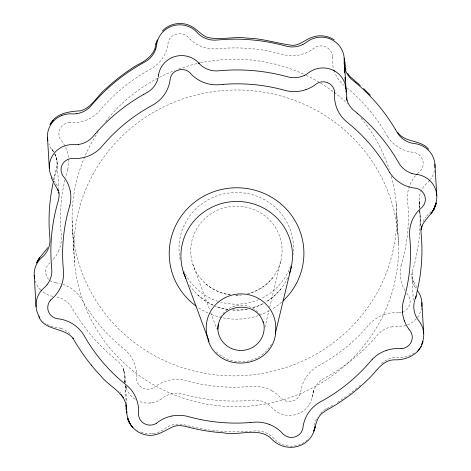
<?xml version="1.0" encoding="UTF-8"?>
<svg xmlns="http://www.w3.org/2000/svg" width="471" height="471" viewBox="0 0 471 471"><rect width="100%" height="100%" fill="white"/><g stroke="black" fill="none" stroke-linecap="round" stroke-linejoin="round"><path stroke-width="0.35" stroke-dasharray="2.35 1.77" d="M332.508 57.015L332.408 59.423A35.531 34.648 -3.4 0 0 333.568 68.96L333.751 69.537M314.381 425.931L314.281 426.72M314.498 425.142L314.587 424.671A23.15 22.573 -3.4 0 1 315.358 421.739A23.32 22.743 -3.4 0 1 317.536 417.106M412.455 271.278L413.809 266.351A185.509 180.899 -3.4 0 0 419.891 210.808M53.517 179.822C55.684 171.167 59.687 161.3 54.247 153.004M264.879 327.41L268.982 310.289M269.671 307.439L281.134 259.645M67.742 169.442L66.435 174.093A173.864 169.542 -3.4 0 0 65.516 177.596M312.244 397.118L313.986 389.823L313.056 392.561M272.279 278.208L272.497 277.949C266.127 285.756 257.184 291.478 247.352 293.757M280.516 289.412L280.734 289.153L273.268 296.777L265.62 302.111M50.15 262.653L49.225 263.46A9.92 9.673 -3.4 0 0 48.584 264.107A11.645 11.357 -3.4 0 0 54.942 282.777A13.641 13.306 -3.4 0 0 55.866 282.859M325.585 409.328L324.749 409.829A23.32 22.743 -3.4 0 0 319.014 415.004M325.867 409.169L326.721 408.698M327.009 408.54L329.276 407.274A185.515 180.905 -3.4 0 0 333.768 404.648M263.136 303.542L258.644 305.691L251.873 307.975M384.195 314.516L386.556 313.81A35.549 34.666 -3.4 0 1 396.341 312.656L398.189 312.732A10.65 10.386 -3.4 0 0 399.114 312.726M246.945 309.135L241.923 309.871L232.056 309.9M236.053 295.14L240.016 294.964M55.866 282.859L57.397 283.065A34.766 33.9 -3.4 0 1 60.418 283.677M230.178 294.711C220.663 293.545 211.603 289.265 204.561 282.777L204.803 283M227.97 309.418L220.039 307.71L215.889 306.256M213.198 305.102L206.115 301.381L197.879 295.04L198.12 295.264M271.926 390.753L269.748 389.623A34.848 33.983 -3.4 0 0 267.493 388.646A35.09 34.218 -3.4 0 0 251.455 386.338L248.07 386.632A173.787 169.472 -3.4 0 1 189.313 381.516L185.739 380.562A33.824 32.982 -3.4 0 0 184.544 380.268A34.925 34.053 -3.4 0 0 169.831 380.079A34.889 34.018 -3.4 0 0 167.429 380.656L165.074 381.38A34.766 33.906 -3.4 0 0 156.343 385.855L155.112 386.768A13.147 12.823 -3.4 0 1 154.364 387.303M406.791 293.268L407.915 294.705A10.592 10.327 -3.4 0 1 408.269 295.199A11.628 11.339 -3.4 0 1 404.136 311.349M53.594 151.839L51.492 148.636L53.612 151.898M416.976 287.581L412.955 280.557L413.432 281.858L412.278 277.908L411.96 273.786L411.96 275.47M54.872 154.252L56.95 160.293M192.763 264.048L209.795 310.077M210.731 312.679L216.619 328.57M123.885 370.571L123.166 368.334L124.097 372.325L124.02 370.783L124.927 382.428M125.704 385.461L126.499 388.763L125.845 385.967M125.033 382.481L124.709 381.086L125.133 382.958M419.431 204.131L419.155 200.64A23.32 22.738 -3.4 0 1 423.876 186.339A23.203 22.626 -3.4 0 1 425.931 184.073L426.396 183.625A17.727 17.286 -3.4 0 1 426.879 183.19L427.491 182.66A23.209 22.632 -3.4 0 0 428.887 181.311M419.602 208.288L419.166 200.958L420.762 225.462M419.461 204.449L419.567 205.721A185.509 180.899 -3.4 0 1 419.743 208.259M419.178 201.005L419.255 202.189M419.849 210.231L419.92 211.42M419.767 211.12L420.638 225.774M412.019 277.613L413.367 300.327M396.164 203.443L397.989 234.222M396.747 214.729L398.578 245.509A162.354 158.315 -3.4 0 1 157.19 386.844A162.354 158.315 -3.4 0 1 153.004 112.646A162.354 158.315 -3.4 0 1 398.578 245.509M124.945 375.852L125.339 382.446M126.646 404.43L125.551 386.014A23.209 22.632 -3.4 0 0 135.624 399.579M124.933 381.581L125.021 383.047M125.192 385.879L126.151 402.099M72.11 220.381L73.935 251.161M72.693 231.667L74.524 262.447M57.238 162.754L58.763 188.406M401.257 312.444A11.628 11.339 -3.4 0 1 399.114 312.744M405.101 290.754A35.549 34.666 -3.4 0 1 402.199 284.784L401.475 282.482A34.854 33.989 -3.4 0 1 401.098 265.762M401.098 265.791A33.5 32.664 -3.4 0 1 401.398 264.62L402.393 261.134A173.793 169.472 -3.4 0 0 407.827 203.813L407.509 200.21A33.453 32.617 -3.4 0 1 407.409 198.409A34.913 34.047 -3.4 0 1 409.911 184.856A34.901 34.036 -3.4 0 1 410.924 182.654L412.084 180.528A35.555 34.671 -3.4 0 1 415.64 175.595M417.3 173.811A35.555 34.671 -3.4 0 1 418.177 172.957L419.549 171.738A10.945 10.674 -3.4 0 0 420.203 171.097A11.634 11.345 -3.4 0 0 414.044 152.398A10.291 10.032 -3.4 0 0 413.432 152.304L411.595 152.068A35.549 34.666 -3.4 0 1 402.181 149.26L399.997 148.141A34.872 34.006 -3.4 0 1 387.598 136.619M387.615 136.643A35.672 34.789 -3.4 0 1 386.832 135.348L385.16 132.469A173.787 169.466 -3.4 0 0 347.468 88.301M344.395 85.787A33.347 32.517 -3.4 0 1 343.253 84.78A34.925 34.053 -3.4 0 1 335.187 73.505A34.866 34 -3.4 0 1 334.734 72.387M332.561 57.015A11.634 11.345 -3.4 0 0 314.604 47.742A10.056 9.809 -3.4 0 0 314.098 48.083L312.626 49.184A35.537 34.654 -3.4 0 1 303.919 53.706L301.552 54.424A34.942 34.071 -3.4 0 1 299.156 54.995A34.883 34.018 -3.4 0 1 284.443 54.872A35.566 34.683 -3.4 0 1 282.947 54.506L279.674 53.623A173.799 169.483 -3.4 0 0 220.923 48.472L217.225 48.79A33.276 32.452 -3.4 0 1 215.377 48.896A34.931 34.065 -3.4 0 1 201.482 46.523A34.901 34.036 -3.4 0 1 199.233 45.546L197.049 44.427A34.766 33.9 -3.4 0 1 189.301 38.522C183.937 30.615 169.996 32.77 168.182 42.508A9.862 9.62 -3.4 0 0 168.07 43.102L167.823 44.892A35.525 34.642 -3.4 0 1 164.932 54.088L163.778 56.226A34.895 34.03 -3.4 0 1 162.495 58.286A34.878 34.012 -3.4 0 1 151.98 68.354A35.396 34.513 -3.4 0 1 150.655 69.125L147.7 70.762A173.864 169.542 -3.4 0 0 102.284 107.647L99.899 110.42A33.194 32.369 -3.4 0 1 98.674 111.78A34.995 34.124 -3.4 0 1 87.164 119.781M87.159 119.769A34.842 33.977 -3.4 0 1 84.862 120.658L82.507 121.394A34.795 33.93 -3.4 0 1 72.74 122.648L70.891 122.584A10.963 10.692 -3.4 0 0 69.961 122.572M69.961 122.537A11.451 11.169 -3.4 0 0 60.841 139.999L62.349 141.906A34.813 33.947 -3.4 0 1 68.101 155.094M68.112 155.094A34.995 34.124 -3.4 0 1 67.742 169.442M64.945 179.946A173.864 169.542 -3.4 0 0 61.036 231.42L61.336 234.723A35.037 34.165 -3.4 0 1 58.922 250.378M58.893 250.366A34.848 33.983 -3.4 0 1 57.886 252.568L56.714 254.693A35.543 34.66 -3.4 0 1 51.91 260.958M62.784 284.349A34.766 33.9 -3.4 0 1 66.794 285.921L68.984 287.033A34.842 33.977 -3.4 0 1 71.08 288.293A34.931 34.059 -3.4 0 1 81.306 298.579A33.8 32.964 -3.4 0 1 81.942 299.615L83.761 302.753A173.793 169.478 -3.4 0 0 121.494 346.897L124.091 349.023A35.037 34.165 -3.4 0 1 133.74 361.71A34.907 34.042 -3.4 0 1 134.594 363.977L135.307 366.279A35.549 34.66 -3.4 0 1 136.443 375.817L136.355 377.624A10.074 9.826 -3.4 0 0 136.366 378.531A11.645 11.357 -3.4 0 0 154.388 387.339M271.938 390.736A35.549 34.666 -3.4 0 1 279.65 396.688L280.899 398.019A10.297 10.038 -3.4 0 0 281.558 398.649A11.634 11.345 -3.4 0 0 300.739 392.484A13.93 13.582 -3.4 0 0 300.869 391.436L301.063 390.094A34.766 33.9 -3.4 0 1 304.001 380.915L305.143 378.772A34.854 33.989 -3.4 0 1 306.438 376.718A34.913 34.047 -3.4 0 1 316.989 366.691A33.777 32.935 -3.4 0 1 318.049 366.073L321.275 364.283A173.787 169.472 -3.4 0 0 366.662 327.369L369.046 324.596A33.5 32.67 -3.4 0 1 370.288 323.253A34.901 34.036 -3.4 0 1 384.236 314.487M391.301 176.348A162.354 158.315 -3.4 0 1 209 374.009A162.354 158.315 -3.4 0 1 98.186 131.856M105.639 121.547A162.354 158.315 -3.4 0 1 174.77 70.479M178.774 68.984A162.354 158.315 -3.4 0 1 197.567 63.467M200.393 62.843A162.354 158.315 -3.4 0 1 303.618 74.124M306.197 75.331A162.354 158.315 -3.4 0 1 347.498 103.62M361.133 118.209A162.354 158.315 -3.4 0 1 389.276 169.572M414.315 352.938A23.209 22.632 -3.4 0 1 399.602 357.383L398.79 357.33A18.11 17.657 -3.4 0 0 398.136 357.301L397.483 357.295A23.156 22.579 -3.4 0 0 394.386 357.507A23.32 22.738 -3.4 0 0 380.686 364.354M360.409 385.137A185.515 180.905 -3.4 0 1 358.943 386.408M356.971 388.086A185.515 180.905 -3.4 0 1 348.84 394.51M346.22 396.429A185.515 180.905 -3.4 0 1 337.077 402.599M307.416 439.832A23.209 22.632 -3.4 0 1 274.281 438.984L273.745 438.389A18.675 18.21 -3.4 0 0 273.304 437.918L272.85 437.465A23.15 22.573 -3.4 0 0 270.519 435.475A23.309 22.732 -3.4 0 0 255.9 430.859L250.69 431.271A185.509 180.899 -3.4 0 1 188.541 425.861L183.496 424.548A23.326 22.743 -3.4 0 0 168.229 426.473A23.132 22.555 -3.4 0 0 165.568 428.033L165.033 428.404A15.879 15.484 -3.4 0 0 164.638 428.692L163.861 429.275A23.209 22.632 -3.4 0 1 140.323 431.86M137.455 430.353A23.209 22.632 -3.4 0 1 136.908 430.005M133.864 427.615A23.209 22.632 -3.4 0 1 133.399 427.168M152.945 433.656A23.061 22.49 -3.4 0 1 151.974 433.762M120.164 392.437A23.303 22.726 -3.4 0 1 120.617 392.896M61.083 328.405A23.326 22.743 -3.4 0 1 70.833 334.569M72.864 337.059A23.326 22.743 -3.4 0 1 73.223 337.589M61.077 328.422A23.12 22.543 -3.4 0 0 58.074 327.669L57.433 327.557A15.932 15.537 -3.4 0 0 56.95 327.492L55.978 327.369A23.179 22.602 -3.4 0 1 45.351 323.147M43.232 321.41A23.179 22.602 -3.4 0 1 42.996 321.193M57.327 186.122A23.309 22.732 -3.4 0 0 56.791 184.956A26.193 25.54 -3.4 0 0 54.189 180.923M346.197 96.561A23.161 22.584 -3.4 0 1 346.114 95.931M431.148 211.614A23.209 22.632 -3.4 0 1 429.328 213.445L428.71 213.969A17.727 17.286 -3.4 0 0 428.227 214.399L427.762 214.847A23.203 22.626 -3.4 0 0 425.719 217.131M423.04 221.5A23.32 22.738 -3.4 0 1 425.702 217.119M421.563 307.869A23.209 22.632 -3.4 0 1 397.771 326.603L396.959 326.556A18.11 17.657 -3.4 0 0 396.305 326.527L395.652 326.521A23.156 22.579 -3.4 0 0 392.555 326.733M392.555 326.709A23.32 22.738 -3.4 0 0 378.855 333.574L375.458 337.46A185.515 180.905 -3.4 0 1 327.451 376.5L322.923 379.055A23.32 22.743 -3.4 0 0 313.509 390.954A23.15 22.573 -3.4 0 0 312.756 393.897L312.644 394.521A16.02 15.625 -3.4 0 0 312.573 394.992L312.45 395.94A23.22 22.643 -3.4 0 1 308.729 405.39M308.735 405.39A23.209 22.632 -3.4 0 1 272.456 408.21L271.914 407.615A18.675 18.21 -3.4 0 0 271.479 407.144L271.019 406.691A23.15 22.573 -3.4 0 0 268.688 404.701A23.309 22.732 -3.4 0 0 254.069 400.085L248.859 400.491A185.509 180.899 -3.4 0 1 186.716 395.081L181.671 393.774A23.326 22.743 -3.4 0 0 166.398 395.699A23.132 22.555 -3.4 0 0 163.737 397.259L163.201 397.63A15.879 15.484 -3.4 0 0 162.807 397.913L162.036 398.501A23.209 22.632 -3.4 0 1 138.498 401.086M125.009 382.841A23.209 22.632 -3.4 0 1 124.903 379.661L124.98 378.713A17.103 16.679 -3.4 0 0 124.998 378.237L125.009 377.601A23.173 22.602 -3.4 0 0 124.815 374.586A23.303 22.726 -3.4 0 0 117.874 361.216L113.905 357.913A185.509 180.899 -3.4 0 1 74.029 311.225L71.398 306.809A23.326 22.743 -3.4 0 0 59.258 297.625A23.12 22.543 -3.4 0 0 56.249 296.895L55.602 296.783A15.932 15.537 -3.4 0 0 55.284 296.736M151.114 402.876A23.061 22.49 -3.4 0 1 150.143 402.988M52.858 296.383A23.179 22.602 -3.4 0 1 42.372 291.484M40.706 289.965A23.179 22.602 -3.4 0 1 35.248 281.034M53.747 180.199A185.574 180.958 -3.4 0 1 55.319 174.011L56.697 169.089A23.309 22.732 -3.4 0 0 54.966 154.182M53.682 151.962A26.193 25.54 -3.4 0 0 52.157 149.896A22.743 22.178 -3.4 0 1 48.766 143.767M434.498 170.655A23.209 22.632 -3.4 0 1 430.541 179.339M414.427 286.156A23.32 22.738 -3.4 0 1 412.461 271.278M414.451 286.144A23.173 22.596 -3.4 0 0 416.028 288.741L416.405 289.259A16.273 15.867 -3.4 0 0 416.7 289.641M271.461 344.101A34.789 33.924 -3.4 0 1 215.953 351.478M220.463 317.354A23.191 22.614 -3.4 0 1 221.517 315.594M222.771 313.88A23.191 22.614 -3.4 0 1 260.657 315.811M287.728 277.702A55.784 54.401 -3.4 0 1 266.139 301.993M262.406 304.072A55.784 54.401 -3.4 0 1 251.832 308.181M247.628 309.182A55.784 54.401 -3.4 0 1 232.109 310.095M228.035 309.63A55.784 54.401 -3.4 0 1 215.341 306.179M212.998 305.179A55.784 54.401 -3.4 0 1 189.318 284.708M281.711 302.076A67.359 65.687 -3.4 0 1 272.103 309.159M269.106 310.884A67.359 65.687 -3.4 0 1 260.28 314.875M258.132 315.629A67.359 65.687 -3.4 0 1 210.767 314.216M207.935 313.009A67.359 65.687 -3.4 0 1 197.325 306.968M230.396 294.917A45.687 44.551 -3.4 0 1 196.754 228.712A45.687 44.551 -3.4 0 1 272.415 223.213A45.687 44.551 -3.4 0 1 248.788 293.58M241.847 294.952A45.687 44.551 -3.4 0 1 236.077 295.288M180.11 259.427A57.262 55.837 -3.4 0 1 233.698 192.557A57.262 55.837 -3.4 0 1 293.18 254.169M290.53 265.962A57.262 55.837 -3.4 0 1 261.334 298.461M258.679 299.65A57.262 55.837 -3.4 0 1 220.599 302.088M218.02 301.316A57.262 55.837 -3.4 0 1 184.167 271.655"/><path stroke-width="0.71" d="M334.64 92.922L334.54 95.33A35.531 34.648 -3.4 0 0 335.699 104.868L336.441 107.164A34.866 34 -3.4 0 0 337.33 109.407A34.925 34.053 -3.4 0 0 345.384 120.682A33.347 32.517 -3.4 0 0 346.762 121.889L349.6 124.203A173.787 169.466 -3.4 0 1 387.292 168.377L388.964 171.256A35.672 34.789 -3.4 0 0 389.752 172.551M344.236 60.7L344.189 61.495A17.486 17.05 -3.4 0 0 344.16 62.131L344.154 62.773A23.161 22.584 -3.4 0 0 344.201 64.203M346.061 91.48L346.026 92.116M217.914 329.129L218.397 324.601L218.314 325.008C221.988 302.7 257.225 300.769 263.242 322.611M158.562 74.948L158.433 75.896A17.827 17.386 -3.4 0 1 158.362 76.373L158.256 76.997M275.706 332.544C272.656 368.799 218.774 374.616 207.988 339.891M421.174 229.913L422.057 225.868M414.28 302.052L414.509 301.122M275.37 333.274L291.325 266.745M155.972 43.626C155.03 54.424 145.928 60.906 136.937 65.151C126.199 71.68 116.119 79.293 106.911 87.836C97.603 94.854 92.41 107.382 80.665 110.791C69.408 111.468 56.078 113.005 50.291 124.291M315.234 426.714L313.798 431.083C315.929 424.63 316.889 417.212 322.67 412.761C327.575 409.275 333.062 406.744 338.048 403.376C348.652 396.553 358.566 388.657 367.58 379.844C375.97 372.561 381.798 359.932 394.433 359.815C406.608 360.386 419.926 354.033 423.093 341.446M69.879 205.35L68.566 210.001A173.864 169.542 -3.4 0 0 63.167 267.328L63.467 270.625A35.037 34.165 -3.4 0 1 61.053 286.28M415.693 298.326L416.847 293.898M415.557 297.436L415.21 298.667M414.68 300.504L415.033 299.279M315.052 427.268C311.007 448.498 284.814 454.062 270.843 438.189C257.708 426.697 239.203 436.111 223.648 432.837C214.234 432.213 204.867 430.9 195.648 428.904C188.571 427.574 181.447 424.165 174.158 426.29C165.533 429.746 157.614 436.552 147.653 435.18C138.362 434.091 129.978 427.321 127.688 418.136L129.643 423.364L132.41 427.109M155.789 44.18L157.232 39.823M435.852 204.343C433.779 213.469 424.777 218.344 421.686 226.839M421.133 346.397L417.6 351.425M37.25 261.464L39.758 257.637L47.777 247.717M50.038 124.709L53.129 120.305M95.619 133.464L92.239 137.361A23.309 22.726 -3.4 0 1 78.651 144.444M162.371 30.968C168.912 24.015 179.51 21.631 188.429 25.004C195.512 27.589 200.04 34.059 206.745 37.197C219.963 40.659 233.94 36.09 247.481 38.192C262.971 38.422 277.784 43.75 292.968 45.399C300.351 44.975 305.703 39.27 312.538 37.162C319.691 34.648 327.798 35.666 334.145 39.805M143.655 94.453L148.182 91.892A23.297 22.72 -3.4 0 0 157.52 79.935A23.185 22.608 -3.4 0 0 158.026 78.092M306.044 89.59L303.689 90.332A34.942 34.071 -3.4 0 1 301.287 90.903A34.883 34.018 -3.4 0 1 286.574 90.773A35.566 34.683 -3.4 0 1 285.079 90.408L281.805 89.531A173.799 169.483 -3.4 0 0 223.054 84.38M386.326 350.418L388.693 349.712A35.549 34.666 -3.4 0 1 398.472 348.558L400.321 348.64A10.65 10.386 -3.4 0 0 401.251 348.628M223.054 84.374L219.362 84.698A33.276 32.452 -3.4 0 1 217.508 84.804A34.931 34.065 -3.4 0 1 203.619 82.431A34.901 34.036 -3.4 0 1 201.364 81.454L199.18 80.329A34.766 33.9 -3.4 0 1 191.432 74.424C186.074 66.523 172.133 68.672 170.319 78.416A9.862 9.62 -3.4 0 0 170.202 79.01L169.954 80.8A35.525 34.642 -3.4 0 1 167.064 89.996L165.916 92.133A34.895 34.03 -3.4 0 1 164.626 94.194A34.878 34.012 -3.4 0 1 154.111 104.256A35.396 34.513 -3.4 0 1 152.787 105.033L149.831 106.67A173.864 169.542 -3.4 0 0 104.415 143.549L102.03 146.322A33.194 32.369 -3.4 0 1 100.812 147.688A34.995 34.124 -3.4 0 1 89.302 155.683A34.842 33.977 -3.4 0 1 87 156.566L84.645 157.296A34.795 33.93 -3.4 0 1 74.877 158.556L73.023 158.492A10.963 10.692 -3.4 0 0 72.098 158.48A11.451 11.169 -3.4 0 0 62.973 175.901L64.48 177.814A34.813 33.947 -3.4 0 1 70.232 191.002M250.207 422.54L253.592 422.24A35.09 34.218 -3.4 0 1 269.642 424.518M355.358 82.413L351.384 79.116A23.32 22.743 -3.4 0 1 344.56 67.047M357.189 113.187L353.215 109.896A23.32 22.743 -3.4 0 1 346.391 97.821M428.622 149.219C420.568 139.416 404.995 143.031 397.736 132.386M360.244 85.451L350.018 76.579L347.663 73.447M126.069 405.519L126.063 405.154L126.228 409.693C127.311 393.273 109.313 387.038 100.765 375.876C89.932 364.583 80.753 351.802 72.964 338.255L73.323 338.726C64.657 327.051 45.11 331.366 38.74 316.7M363.63 88.572L370.324 95.242M123.39 397.677L121.053 394.521M91.197 365.001L91.48 365.361M408.922 329.176L410.047 330.613A10.592 10.327 -3.4 0 1 410.4 331.101A11.628 11.339 -3.4 0 1 401.251 348.652M129.507 423.011L132.392 427.067M54.265 183.502L58.21 190.514L57.75 189.23L58.834 193.198M395.228 129.131L397.836 133.54A23.314 22.732 -3.4 0 0 410.035 142.648A23.197 22.62 -3.4 0 0 413.049 143.367L413.691 143.472A16.585 16.173 -3.4 0 0 414.18 143.537L415.151 143.661A23.209 22.632 -3.4 0 1 434.945 167.499M51.427 177.838L53.47 181.965M127.676 418.725L129.643 423.364M183.425 272.12L208.994 341.263A34.789 33.924 -3.4 0 1 236.819 294.163A34.789 33.924 -3.4 0 1 275.3 333.285M404.348 320.68L403.606 318.384A34.854 33.989 -3.4 0 1 403.229 301.67A33.5 32.664 -3.4 0 1 403.529 300.527L404.524 297.042A173.793 169.472 -3.4 0 0 409.958 239.715L409.646 236.118A33.453 32.617 -3.4 0 1 409.546 234.311A34.913 34.047 -3.4 0 1 412.048 220.764A34.901 34.036 -3.4 0 1 413.061 218.562L414.221 216.43A35.555 34.671 -3.4 0 1 420.315 208.865L421.68 207.646A10.945 10.674 -3.4 0 0 422.334 206.999A11.634 11.345 -3.4 0 0 416.176 188.306A10.291 10.032 -3.4 0 0 415.563 188.212L413.726 187.976A35.549 34.666 -3.4 0 1 404.312 185.168L402.128 184.043A34.872 34.006 -3.4 0 1 389.729 172.527M334.31 71.262L334.021 70.403M344.937 65.616L344.949 65.975L344.772 61.46L344.937 65.616L345.897 69.661M346.303 90.061L346.992 100.347M434.927 164.32L436.794 195.73M421.863 302.47L423.712 333.568M344.201 58.157L346.067 89.567M344.531 69.749L344.725 72.993M344.984 77.391L345.202 81.053M345.42 84.721L345.637 88.383M126.322 404.93L126.458 407.227M126.675 410.889L126.799 412.99M47.483 137.544L49.331 168.636M34.212 275.411L36.079 306.821M416.452 174.688A35.555 34.671 -3.4 0 1 416.876 174.246M403.023 311.879A11.628 11.339 -3.4 0 1 402.446 312.096M198.273 63.308A162.354 158.315 -3.4 0 1 199.686 62.996M130.726 423.988A23.209 22.632 -3.4 0 1 130.549 423.723M129.237 421.521A23.209 22.632 -3.4 0 1 126.746 410.447M39.876 317.542A23.203 22.626 -3.4 0 1 43.414 288.44L44.15 287.805A17.309 16.879 -3.4 0 0 44.509 287.481L44.981 287.033A23.161 22.584 -3.4 0 0 47.029 284.761M47.047 284.772A23.303 22.726 -3.4 0 0 51.839 270.501L51.433 265.42A185.574 180.958 -3.4 0 1 57.15 204.785L58.528 199.863A23.309 22.732 -3.4 0 0 58.957 192.262M95.613 133.481A185.574 180.958 -3.4 0 1 143.643 94.465M52.199 178.02A22.743 22.178 -3.4 0 1 49.738 171.473A23.002 22.431 -3.4 0 1 63.238 146.428A22.902 22.331 -3.4 0 1 73.441 144.626L74.253 144.668A19.505 19.023 -3.4 0 0 74.907 144.685L75.56 144.679A23.197 22.62 -3.4 0 0 78.645 144.42M158.556 74.948A23.209 22.632 -3.4 0 1 174.735 56.591A23.209 22.632 -3.4 0 1 198.644 62.902L199.162 63.503A17.456 17.027 -3.4 0 0 199.604 63.968L200.063 64.421A23.161 22.584 -3.4 0 0 202.406 66.393A23.326 22.743 -3.4 0 0 217.054 70.933L222.259 70.515A185.509 180.899 -3.4 0 1 284.407 75.966L289.453 77.273A23.303 22.726 -3.4 0 0 304.708 75.26M304.702 75.242A23.185 22.608 -3.4 0 0 307.363 73.688L307.893 73.317A16.997 16.573 -3.4 0 0 308.287 73.029L309.064 72.44A23.209 22.632 -3.4 0 1 333.768 70.544A23.209 22.632 -3.4 0 1 346.079 91.48M416.611 293.421A185.509 180.899 -3.4 0 0 421.392 236.495L420.986 231.42A23.32 22.738 -3.4 0 1 421.439 226.351M415.975 295.894A185.509 180.899 -3.4 0 1 415.64 297.124M357.189 113.211A185.509 180.899 -3.4 0 1 397.059 159.928L399.667 164.314A23.314 22.732 -3.4 0 0 411.866 173.428M411.872 173.405A23.197 22.62 -3.4 0 0 414.88 174.146L415.522 174.246A16.585 16.173 -3.4 0 0 416.005 174.317L416.982 174.435A23.209 22.632 -3.4 0 1 434.403 206.846M414.162 302.676A23.32 22.738 -3.4 0 0 416.258 316.93A23.173 22.596 -3.4 0 0 417.859 319.521L418.236 320.039A16.273 15.867 -3.4 0 0 418.525 320.421L419.125 321.175A23.209 22.632 -3.4 0 1 421.368 344.69M41.636 290.866A23.203 22.626 -3.4 0 1 41.165 290.43M34.601 278.573A23.203 22.626 -3.4 0 1 41.583 257.666L42.319 257.025A17.309 16.879 -3.4 0 0 42.678 256.701L43.149 256.259A23.161 22.584 -3.4 0 0 45.204 253.987A23.303 22.726 -3.4 0 0 50.008 239.721L49.608 234.64A185.574 180.958 -3.4 0 1 53.464 181.441M47.889 140.699A23.002 22.431 -3.4 0 1 61.407 115.648M61.413 115.66A22.902 22.331 -3.4 0 1 71.61 113.852L72.422 113.894A19.505 19.023 -3.4 0 0 73.076 113.905L73.729 113.905A23.197 22.62 -3.4 0 0 76.82 113.646M76.82 113.664A23.309 22.726 -3.4 0 0 90.408 106.581L93.794 102.684A185.562 180.952 -3.4 0 1 141.824 63.673L146.351 61.118A23.297 22.72 -3.4 0 0 155.689 49.161M155.671 49.155A23.185 22.608 -3.4 0 0 156.431 46.223L156.537 45.593A17.827 17.386 -3.4 0 0 156.607 45.122L156.731 44.174A23.209 22.632 -3.4 0 1 172.91 25.817A23.209 22.632 -3.4 0 1 196.813 32.128L197.337 32.723A17.456 17.027 -3.4 0 0 197.779 33.194L198.232 33.641A23.161 22.584 -3.4 0 0 200.575 35.619A23.326 22.743 -3.4 0 0 215.223 40.153L220.434 39.741A185.509 180.899 -3.4 0 1 282.582 45.192L287.628 46.499A23.303 22.726 -3.4 0 0 302.882 44.486M355.34 82.396A185.509 180.899 -3.4 0 1 395.21 129.113M302.871 44.462A23.185 22.608 -3.4 0 0 305.532 42.908L306.068 42.537A16.997 16.573 -3.4 0 0 306.456 42.249L307.233 41.666A23.209 22.632 -3.4 0 1 331.937 39.764A23.209 22.632 -3.4 0 1 344.248 60.7M429.74 180.346A23.209 22.632 -3.4 0 1 429.317 180.835M417.689 290.907A23.209 22.632 -3.4 0 1 421.757 306.609M408.928 329.17A35.549 34.666 -3.4 0 1 404.33 320.686M334.693 92.922A11.634 11.345 -3.4 0 0 316.742 83.644A10.056 9.809 -3.4 0 0 316.235 83.991L314.758 85.092A35.537 34.654 -3.4 0 1 306.05 89.608M70.25 191.002A34.995 34.124 -3.4 0 1 69.873 205.35M61.03 286.274A34.848 33.983 -3.4 0 1 60.017 288.476L58.846 290.601A35.543 34.66 -3.4 0 1 52.728 298.143L51.363 299.368A9.92 9.673 -3.4 0 0 50.715 300.015M50.697 299.998A11.645 11.357 -3.4 0 0 57.073 318.679A13.641 13.306 -3.4 0 0 58.004 318.761L59.529 318.973A34.766 33.9 -3.4 0 1 68.925 321.828L71.115 322.941A34.842 33.977 -3.4 0 1 73.217 324.201A34.931 34.059 -3.4 0 1 83.444 334.487A33.8 32.964 -3.4 0 1 84.074 335.517L85.899 338.661A173.793 169.478 -3.4 0 0 123.626 382.805L126.228 384.925A35.037 34.165 -3.4 0 1 135.872 397.618A34.907 34.042 -3.4 0 1 136.725 399.879L137.438 402.187A35.549 34.66 -3.4 0 1 138.574 411.725L138.486 413.532A10.074 9.826 -3.4 0 0 138.498 414.433A11.645 11.357 -3.4 0 0 156.525 423.246M156.496 423.205A13.147 12.823 -3.4 0 0 157.243 422.67L158.48 421.763A34.766 33.906 -3.4 0 1 167.205 417.288L169.56 416.558A34.889 34.018 -3.4 0 1 171.968 415.999M171.962 415.987A34.925 34.053 -3.4 0 1 186.675 416.176A33.824 32.982 -3.4 0 1 187.876 416.47L191.444 417.43A173.787 169.472 -3.4 0 0 250.207 422.534M269.624 424.554A34.848 33.983 -3.4 0 1 271.879 425.525L274.057 426.655A35.549 34.666 -3.4 0 1 281.788 432.59L283.03 433.926A10.297 10.038 -3.4 0 0 283.695 434.556A11.634 11.345 -3.4 0 0 302.871 428.392A13.93 13.582 -3.4 0 0 303 427.344L303.194 425.996A34.766 33.9 -3.4 0 1 306.132 416.823L307.275 414.68A34.854 33.989 -3.4 0 1 308.57 412.625A34.913 34.047 -3.4 0 1 319.12 402.599A33.777 32.935 -3.4 0 1 320.186 401.975L323.412 400.191A173.787 169.472 -3.4 0 0 368.793 363.276L371.183 360.503A33.5 32.67 -3.4 0 1 372.42 359.155M372.426 359.155A34.901 34.036 -3.4 0 1 386.367 350.395M263.301 321.64A23.191 22.614 -3.4 0 1 242.912 350.371A23.191 22.614 -3.4 0 1 217.926 325.467M185.951 278.585A55.784 54.401 -3.4 0 1 233.816 201.541A55.784 54.401 -3.4 0 1 289.583 273.039M196.089 306.085A67.359 65.687 -3.4 0 1 185.068 211.273A67.359 65.687 -3.4 0 1 282.777 205.544A67.359 65.687 -3.4 0 1 282.906 300.998M436.311 203.042L433.685 209.654L436.311 203.042M38.858 259.044L36.491 262.983L39.758 257.637L38.858 259.044M434.456 208.141L431.171 213.481L434.456 208.141"/></g></svg>
